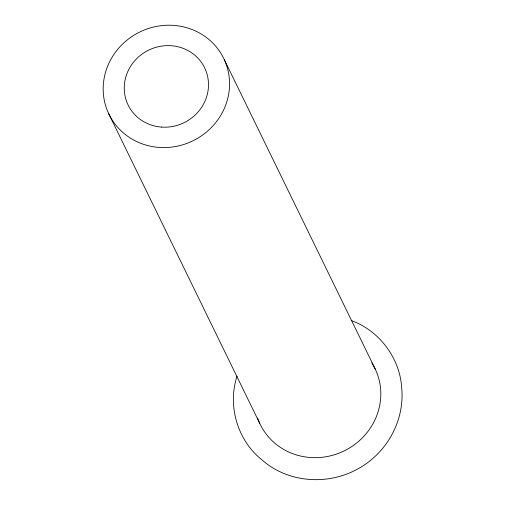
<?xml version="1.0" encoding="UTF-8"?>
<svg xmlns="http://www.w3.org/2000/svg" width="505" height="505" viewBox="0 0 505 505"><rect width="100%" height="100%" fill="white"/><g stroke="black" fill="none" stroke-linecap="round" stroke-linejoin="round"><path stroke-width="0.76" d="M237.06 376.143C227.282 405.767 237.514 440.594 262.051 459.948C288.147 483.133 328.654 485.709 358.569 468.488C386.729 452.928 404.707 420.747 401.74 388.515C400.206 358.424 379.482 330.68 351.171 320.486M224.27 59.577A63.813 60.55 -26 0 1 159.365 147.441A63.813 60.55 -26 0 1 115.481 52.192A63.813 60.55 -26 0 1 224.27 59.577L375.505 369.654M108.474 113.227L259.709 423.31M371.8 362.855A63.813 60.55 -26 0 1 343.949 451.003A63.813 60.55 -26 0 1 257.607 418.083M161.701 127.096A42.54 40.368 -26 0 0 204.967 68.516A42.54 40.368 -26 0 0 132.443 63.592A42.54 40.368 -26 0 0 161.701 127.096"/></g></svg>
